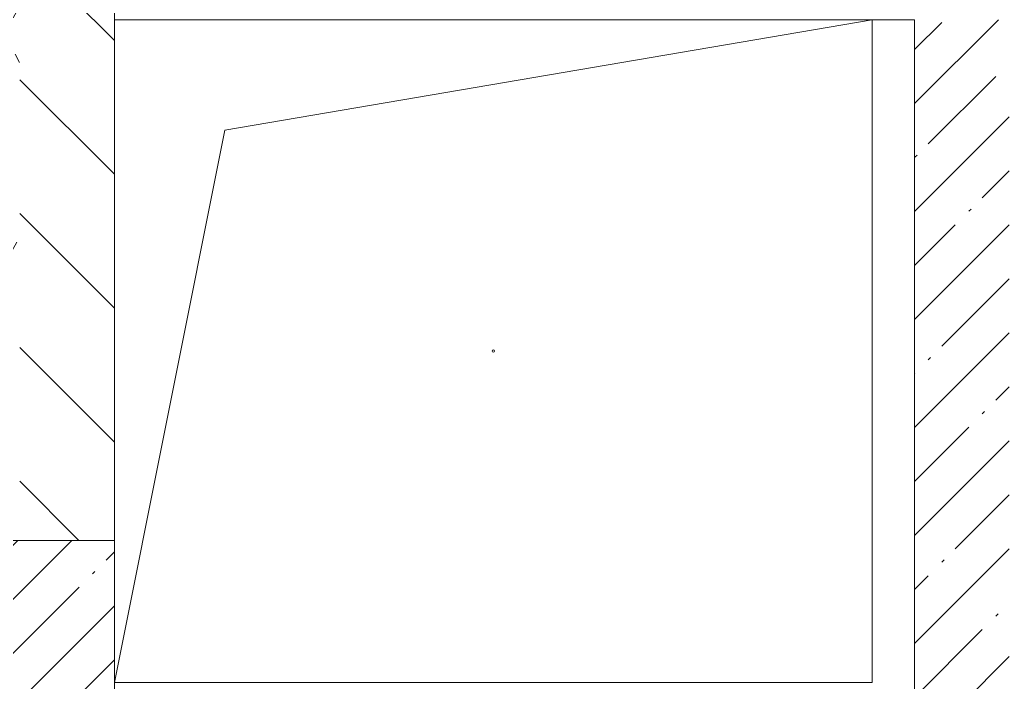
# Model space of a CAD drawing. Header units: millimetres. Extents: x -1113 to 415037, y -3642 to 28069.
# Drawn here: x 66625 to 68704, y 11864 to 13264 of the extents above; entities that cross this region are included whole.
import ezdxf

# ---------------------------------------------------------------- set-up
doc = ezdxf.new("R2010")
doc.units = ezdxf.units.MM
for name, color, linetype, lineweight in [('0) Стена 3.93м', 3, 'Continuous', 60), ('A-GENM', 7, 'Continuous', 9), ('I-WALL', 7, 'Continuous', 5), ('S-COLS', 7, 'Continuous', 9), ('S-COLS-1', 7, 'Continuous', 5)]:
    doc.layers.add(name, color=color, linetype=linetype, lineweight=lineweight)
doc.layers.add('A-WALL-1', color=9, linetype='Continuous', lineweight=5, true_color=0x808080)

# ---------------------------------------------------------------- blocks, each defined once
blk = doc.blocks.new('BSC_Колонна _Прямоугольная - 600х600-23205240-Объем проектирования 1 этажа')
at = {"layer": 'S-COLS-1'}
h = blk.add_hatch(dxfattribs=at)
h.set_pattern_fill('FP_20', color=256, style=0, pattern_type=2)
h.set_pattern_definition([(45, (-66460, -12000), (-114.04925, 114.04925), []), (45, (-66345.95, -12000), (-114.04925, 114.04925), [201.613, -40.323, 6.706, -33.617])])
h.paths.add_polyline_path([(300, -300), (300, 300), (-300, 300), (-300, -300), (266.8, -300)])
for p, q in [((300, 300), (-300, 300)), ((-300, 300), (-300, -300)), ((300, -300), (300, 300)), ((-300, -300), (300, -300))]:
    blk.add_line(p, q, dxfattribs=at)
blk = doc.blocks.new('GM_Отверстие прямоугольное _в плите_ - Отверстие-21957881-Объем проектирования 1 этажа')
at = {"layer": 'A-GENM'}
for p, q in [((-566.7, 466.7), (800, 700)), ((800, 700), (800, -700)), ((800, -700), (800, 700)), ((-800, -700), (-566.7, 466.7)), ((800, -700), (-800, -700)), ((-800, -700), (800, -700))]:
    blk.add_line(p, q, dxfattribs=at)
for start, end in [(360, 180), (180, 360)]:
    blk.add_arc((0, 0), 2.5, start, end, dxfattribs=at)
blk = doc.blocks.new('1floor')
at = {"layer": 'I-WALL'}
h = blk.add_hatch(dxfattribs=at)
h.set_pattern_fill('FP_191', color=256, style=0, pattern_type=2)
h.set_pattern_definition([(0, (0, 0), (243.84, 60.96), [20.117, -162.763, 20.117, -162.763, -975.36]), (0, (0, 0), (243.84, 60.96), [-365.76, 20.117, -345.643, 20.117, -162.763, -426.72]), (0, (0, 0), (243.84, 60.96), [-914.4, 20.117, -101.803, 20.117, -284.683]), (120, (91.44, 30.48), (-174.71291, 180.691634), [20.117, -162.763, 20.117, -162.763, -975.36]), (120, (91.44, 30.48), (-174.71291, 180.691634), [-365.76, 20.117, -345.643, 20.117, -162.763, -426.72]), (120, (91.44, 30.48), (-174.71291, 180.691634), [-914.4, 20.117, -101.803, 20.117, -284.683]), (240, (121.92, 152.4), (-69.12709, -241.651634), [20.117, -162.763, 20.117, -162.763, -975.36]), (240, (121.92, 152.4), (-69.12709, -241.651634), [-365.76, 20.117, -345.643, 20.117, -162.763, -426.72]), (240, (121.92, 152.4), (-69.12709, -241.651634), [-914.4, 20.117, -101.803, 20.117, -284.683])])
h.paths.add_polyline_path([(66560, 12300), (66559.9, 13695), (66552, 13695), (66552, 13700), (66540, 13700), (66540, 12300)])
h.paths.add_polyline_path([(66552, 14850), (66552, 14855), (66560, 14855), (66560, 15530), (66540, 15529.8), (66540, 14850)])
h = blk.add_hatch(dxfattribs=at)
h.set_pattern_fill('FP_23', color=256, style=0, pattern_type=2)
h.set_pattern_definition([(135, (0, 0), (-141.42136, -141.42136), [])])
h.paths.add_polyline_path([(66560, 12300), (66760, 12300), (66760, 13600), (66560, 13600), (66560, 12320)])
h = blk.add_hatch(dxfattribs=at)
h.set_pattern_fill('FP_1', color=256, style=0, pattern_type=2)
h.set_pattern_definition([(45, (0, 0), (-114.04925, 114.04925), []), (45, (114.05, 0), (-114.04925, 114.04925), [201.612, -40.322, 6.706, -33.617])])
h.paths.add_polyline_path([(68650, 11700), (68650, 13400), (68450, 13400), (68450, 11700), (68624.8, 11700)])
at = {"layer": 'A-WALL-1'}
for p, q in [((66760, 12300), (66760, 13600)), ((66760, 13400), (68450, 13400)), ((68450, 13400), (68450, 11900))]:
    blk.add_line(p, q, dxfattribs=at)
at = {"layer": 'A-GENM'}
blk.add_blockref('GM_Отверстие прямоугольное _в плите_ - Отверстие-21957881-Объем проектирования 1 этажа', (67560, 12700), dxfattribs=at)
at = {"layer": 'S-COLS'}
blk.add_blockref('BSC_Колонна _Прямоугольная - 600х600-23205240-Объем проектирования 1 этажа', (66460, 12000), dxfattribs=at)

msp = doc.modelspace()

# ---------------------------------------------------------------- block references
at = {"layer": '0) Стена 3.93м'}
msp.add_blockref('1floor', (64.7, -136.1), dxfattribs=at)

doc.saveas('drawing.dxf')
